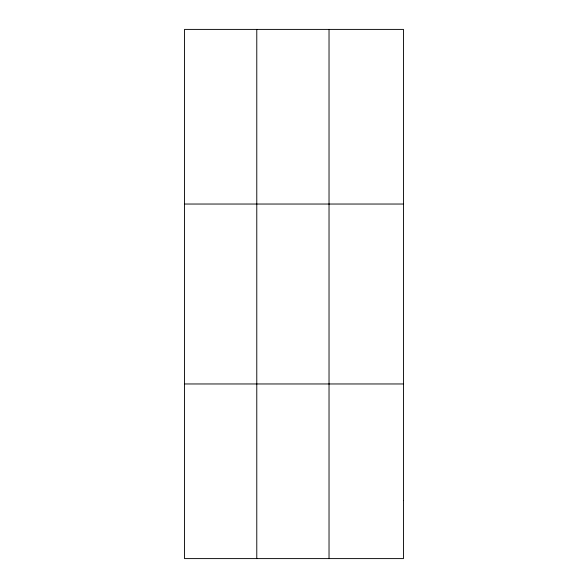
<?xml version="1.0" encoding="UTF-8"?>
<svg xmlns="http://www.w3.org/2000/svg" width="588" height="588" viewBox="0 0 588 588"><rect width="100%" height="100%" fill="white"/><g stroke="black" fill="none" stroke-linecap="round" stroke-linejoin="round"><path stroke-width="0.88" d="M256.78 29.4L256.78 558.6M329.03 29.4L329.03 558.6M184.529 204.036L403.471 204.036M184.529 383.964L403.471 383.964M403.471 500.388L403.471 558.6L184.529 558.6L184.529 29.4L403.471 29.4L403.471 500.388"/></g></svg>
